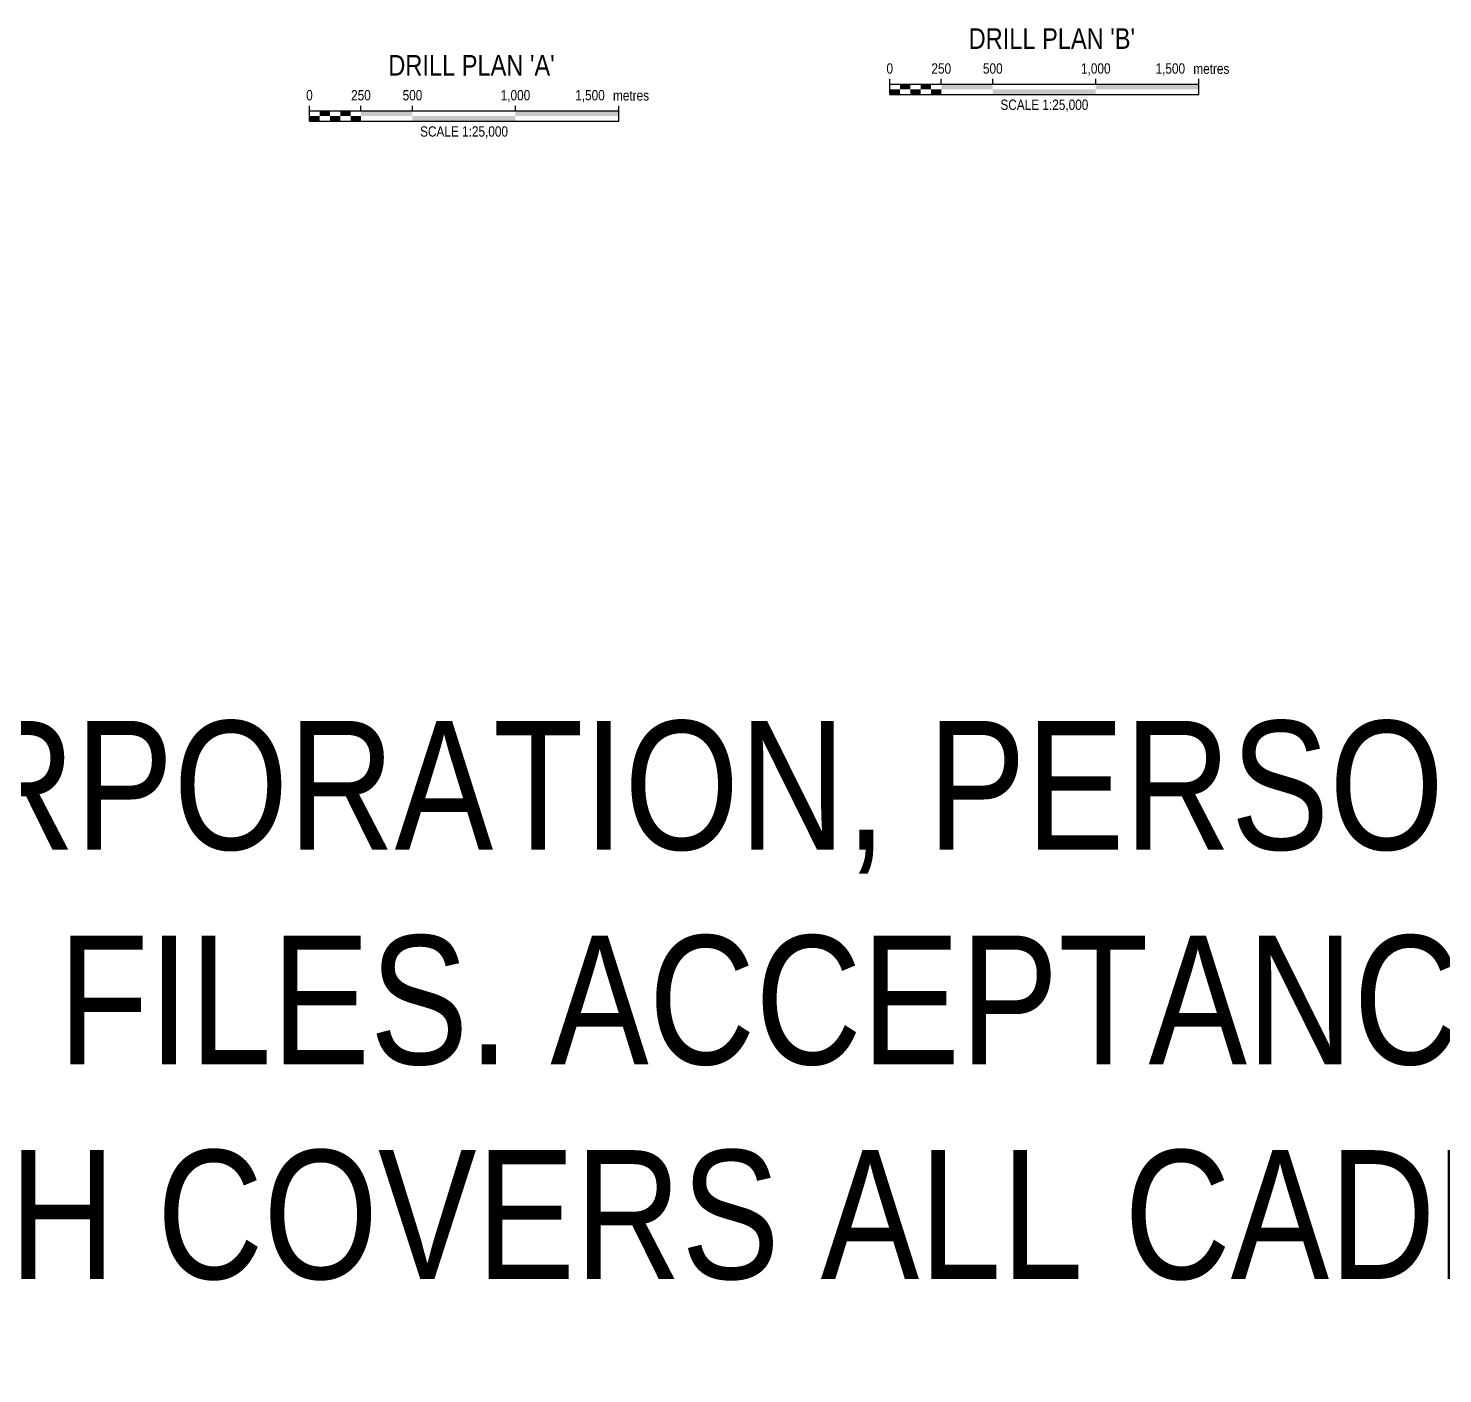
# Model space of a CAD drawing. Extents: x 352640 to 362586, y 6129835 to 6140596.
# Drawn here: x 356274 to 357647, y 6134236 to 6135542 of the extents above; entities that cross this region are included whole.
import ezdxf
from ezdxf.enums import TextEntityAlignment as Align

# ---------------------------------------------------------------- set-up
doc = ezdxf.new("R2010")
doc.units = 0
doc.header["$LTSCALE"] = 5
doc.layers.add('DETAIL-T', color=7, linetype='Continuous')
doc.layers.add('L-2', color=7, linetype='Continuous')
doc.layers.add('DISCLAIMER', color=7, linetype='Continuous', plot=False)
doc.styles.add('80', font='ARIALN.TTF', dxfattribs={"height": 10})
doc.styles.add('80CG', font='ARIALN.TTF', dxfattribs={"height": 10})

# ---------------------------------------------------------------- blocks, each defined once
blk = doc.blocks.new('*U60')
at = {"color": 0}
for p, q in [((-150, 0), (-150, 15)), ((-100, 10), (-100, 15)), ((-50, 10), (-50, 15)), ((50, 10), (50, 15)), ((150.2, 0), (150.2, 15)), ((-150, 10), (150.2, 10)), ((-150, 0), (150.2, 0))]:
    blk.add_line(p, q, dxfattribs=at)
for points in [[(-150, 5), (-140, 5), (-150, 0), (-140, 0)], [(-140, 10), (-130, 10), (-140, 5), (-130, 5)], [(-130, 5), (-120, 5), (-130, 0), (-120, 0)], [(-120, 10), (-110, 10), (-120, 5), (-110, 5)], [(-110, 5), (-100, 5), (-110, 0), (-100, 0)], [(-100, 10), (-50, 10), (-100, 5), (-50, 5)], [(-50, 5), (50, 5), (-50, 0), (50, 0)], [(50, 10), (150.2, 10), (50, 5), (150.2, 5)]]:
    blk.add_solid(points, dxfattribs=at)
at = {"color": 0, "style": '80'}
blk.add_text('metres', height=10, dxfattribs=at).set_placement((162.2, 20), align=Align.CENTER)
at = {"color": 0, "char_height": 10, "style": '80'}
for s, insert, attachment_point in [('0', (-150, 30.2), 2), ('250', (-100, 30.2), 2), ('500', (-50, 30.2), 2), ('1,000', (50, 30.2), 2), ('1,500', (136.7, 30.2), 3), ('SCALE 1:25,000', (0.1, -5), 2)]:
    blk.add_mtext(s, dxfattribs=dict(at, insert=insert, attachment_point=attachment_point))
blk = doc.blocks.new('Disclaimer_Legal')
at = {"layer": 'DISCLAIMER', "color": 254, "flags": 128}
blk.add_lwpolyline([(-3612.9, -1104.6, 37.5, 37.5, 0), (4096.1, -1104.6, 37.5, 37.5, 0.414214), (4171.1, -1029.6, 37.5, 37.5, 0), (4171.1, 2078.7, 37.5, 0, 0.414214), (4096.1, 2153.7, 0, 0, 0), (-3612.9, 2153.7, 0, 0, 0.414214), (-3687.9, 2078.7, 0, 0, 0), (-3687.9, -1029.6, 0, 37.5, 0.414214)], format="xyseb", close=True, dxfattribs=at)
at = {"layer": 'DISCLAIMER', "color": 254, "insert": (241.6, 533.9), "char_height": 125, "width": 7717.568, "attachment_point": 5, "style": '80'}
blk.add_mtext('NOTICE TO THE CORPORATION, PERSON &/OR PERSONS REGARDING THIS COMPUTER AIDED DESIGN AND DRAFTING (CADD) FILES. ACCEPTANCE OF THE CADD DATA IS BASED ON THE FOLLOWING DISCLAIMER WHICH COVERS ALL CADD DATA RECIEVED FROM COMPASS GEOMATICS LTD.\\P{\\fArial Narrow|b1|i0|c0|p34;DISCLAIMER}\\PCOMPASS GEOMATICS LTD. MAKES NO REPRESENTATION OR WARRANTIES, EXPRESS OR IMPLIED, WITH RESPECT TO THE REUSE OF THE DATA PROVIDED HEREWITH, REGARDLESS OF ITS FORMAT OR THE MEANS OF ITS TRANSMISSION. THERE IS NO GUARANTEE OR REPRESENTATION TO THE USER AS TO THE ACCURACY, CURRENCY, SUITABILITY OR RELIABILITY OF THIS DATA FOR ANY PURPOSE. THE USER ACCEPTS THE DATA "AS IS", AND ASSUMES ALL RISKS ASSOCIATED WITH ITS USE. BY ACCEPTANCE OF THIS DATA, THE USER AGREES NOT TO TRANSMIT THIS DATA OR PROVIDE ACCESS OR ANY PART OF IT TO ANOTHER PARTY UNLESS THE USER SHALL INCLUDE WITH THE DATA A COPY OF THIS DISCLAIMER. COMPASS GEOMATICS LTD. ASSUMES NO RESPONSIBILITY FOR ACTUAL OR CONSEQUENTIAL DAMAGE AS A RESULT OF ANY USER\'S RELIANCE ON THIS DATA. THIS CADD FILE IS FOR ILLUSTRATION PURPOSES ONLY.\\PIF YOU REQUIRE MORE ACCURATE INFORMATION, PLEASE CONTACT DARCI ANGLEHART AT COMPASS GEOMATICS LTD. VIA EMAIL: darci.anglehart@compassgeomatics.ca OR CELL: 506-961-7292', dxfattribs=at)

msp = doc.modelspace()

# ---------------------------------------------------------------- block references
msp.add_blockref('Disclaimer_Legal', (358396.476, 6132795.991))
at = {"layer": 'L-2', "xscale": 0.99974627, "yscale": 0.99974627, "zscale": 0.99974627}
for p in [(357259.904, 6135478.145), (356696.659, 6135452.198)]:
    msp.add_blockref('*U60', p, dxfattribs=at)

# ---------------------------------------------------------------- texts
at = {"layer": 'DETAIL-T', "color": 3, "char_height": 19.99492, "width": 225.7768, "attachment_point": 1, "style": '80CG'}
for s, insert in [("\\pi33.55;DRILL PLAN 'B'", (357152.932, 6135542.383)), ("\\pi33.55;DRILL PLAN 'A'", (356589.687, 6135516.436))]:
    msp.add_mtext(s, dxfattribs=dict(at, insert=insert))

doc.saveas('drawing.dxf')
